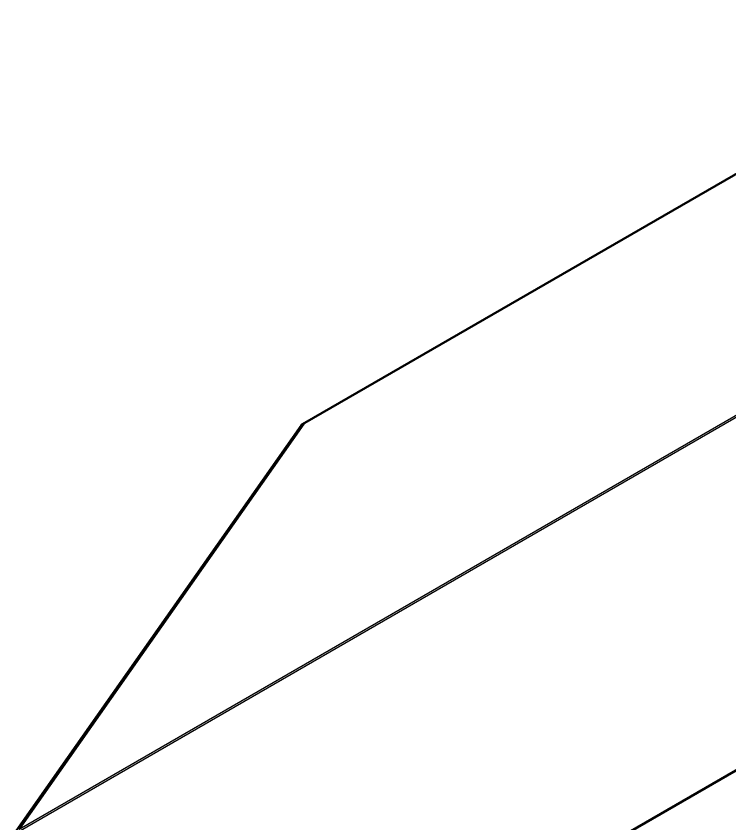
# Model space of a CAD drawing. Header units: millimetres. Extents: x 0 to 4200, y 0 to 2970.
# Drawn here: x 2918.1 to 3093.8, y 2053.9 to 2252.6 of the extents above; entities that cross this region are included whole.
import ezdxf

# ---------------------------------------------------------------- set-up
doc = ezdxf.new("R2010")
doc.units = ezdxf.units.MM
doc.header["$LTSCALE"] = 10
doc.layers.add('Co ban', color=7, linetype='Continuous', lineweight=50)
doc.layers.add('Lien manh', color=7, linetype='Continuous', lineweight=25, true_color=0x020305)

msp = doc.modelspace()

# ---------------------------------------------------------------- linework, layer by layer
at = {"layer": 'Co ban'}
for p, q in [((3840.52, 2644.08), (2989.16, 2152.55)), ((2949.75, 1983.09), (3734.64, 2436.24)), ((2918.12, 2052.19), (2988.23, 2151.93)), ((2918.83, 2052.59), (2988.94, 2152.34)), ((2988.94, 2152.34), (2918.83, 2052.59)), ((2988.46, 2152.14), (2989.16, 2152.55))]:
    msp.add_line(p, q, dxfattribs=at)
for centre in [(2989.46, 2150.41), (2990.16, 2150.82), (2990.16, 2150.82)]:
    msp.add_ellipse(centre, major_axis=(-1, 1.73), ratio=0.57735, start_param=0, end_param=0.261799, dxfattribs=at)
at = {"layer": 'Lien manh'}
for p, q in [((3840.3, 2643.87), (2988.94, 2152.34)), ((3769.99, 2543.42), (2918.64, 2051.89)), ((2918.83, 2052.59), (3770.18, 2544.12)), ((2988.94, 2152.34), (2988.23, 2151.93))]:
    msp.add_line(p, q, dxfattribs=at)

doc.saveas('drawing.dxf')
